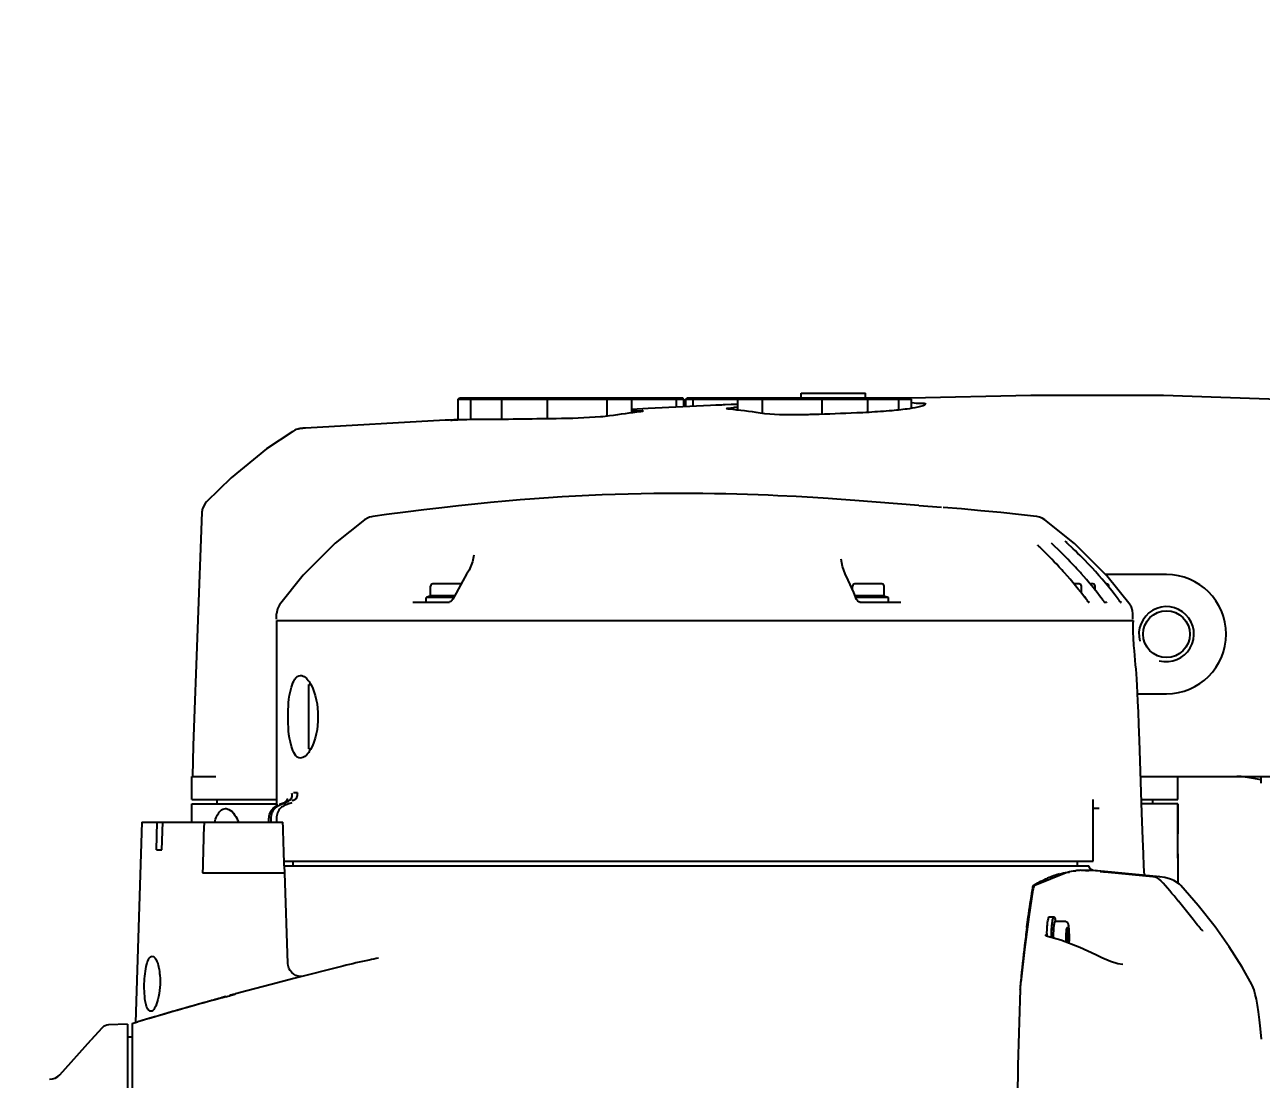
# Model space of a CAD drawing. Header units: millimetres. Extents: x 5828 to 6704, y 123 to 421.
# Drawn here: x 6612.11 to 6621.1, y 227.34 to 235 of the extents above; entities that cross this region are included whole.
import ezdxf

# ---------------------------------------------------------------- set-up
doc = ezdxf.new("R2010")
doc.units = ezdxf.units.MM
doc.linetypes.add('BANKLINE1', pattern=[5.5, 4, -1.5])
doc.layers.add('00_COMPONENTS', color=7, linetype='BANKLINE1')
doc.layers.add('外形图', color=7, linetype='Continuous')
doc.styles.add('微软雅黑', font='msyh.ttc', dxfattribs={"height": 2.1})
doc.dimstyles.new('尺寸标注_1_20比例', dxfattribs={"dimtxt": 2.1, "dimasz": 1.7, "dimexe": 0.5, "dimexo": 0.4, "dimgap": 0.5, "dimtad": 1, "dimdec": 1, "dimlfac": 20, "dimdsep": 46, "dimtxsty": '微软雅黑', "dimcen": 0.09, "dimadec": 0, "dimazin": 0, "dimtp": 0.01, "dimtm": 0.01, "dimtfac": 1, "dimtdec": 1, "dimtofl": 0, "dimtmove": 0, "dimatfit": 3, "dimfxl": 1, "dimtolj": 1, "dimarcsym": 0})

# ---------------------------------------------------------------- blocks, each defined once
blk = doc.blocks.new('*D1343')
at = {"layer": '00_COMPONENTS', "color": 0, "linetype": 'ByBlock', "lineweight": -2, "ltscale": 20}
for p, q in [((6653.3579, 230.9586), (6652.3016, 230.7777)), ((6587.1377, 225.4111), (6589.1561, 225.4111))]:
    blk.add_line(p, q, dxfattribs=at)
blk.add_arc((6620.9569, 225.4111), 32.3008, 12.73149, 176.98416, dxfattribs=at)
at = {"layer": '00_COMPONENTS', "color": 0}
for points in [[(6652.1856, 232.4744), (6652.7414, 232.5847), (6652.7944, 230.8621)], [(6588.4176, 227.1179), (6588.9841, 227.103), (6588.6561, 225.4111)]]:
    blk.add_solid(points, dxfattribs=at)
at = {"layer": 'Defpoints', "color": 0}
for p in [(6633.8487, 255.0277), (6653.7522, 231.0261), (6586.7377, 225.4111), (6620.9569, 225.4111)]:
    blk.add_point(p, dxfattribs=at)
at = {"layer": '00_COMPONENTS', "color": 0, "insert": (6618.0869, 259.1808), "char_height": 2.1, "attachment_point": 5, "rotation": 4.85782, "style": '微软雅黑'}
blk.add_mtext('\\A1;-170°', dxfattribs=at)

msp = doc.modelspace()

# ---------------------------------------------------------------- linework, layer by layer
at = {"layer": '外形图', "linetype": 'Continuous'}
for p, q in [((6617.7532, 232.3277), (6618.2199, 232.3277)), ((6617.7532, 232.2944), (6617.7532, 232.3277)), ((6618.2199, 232.2944), (6618.2199, 232.3277)), ((6619.4233, 232.3103), (6618.5488, 232.2917)), ((6615.2598, 232.2844), (6615.2698, 232.2944)), ((6615.2598, 232.1336), (6615.2598, 232.2844)), ((6615.2598, 232.2844), (6616.9003, 232.2844)), ((6615.2698, 232.2944), (6616.8903, 232.2944)), ((6615.353, 232.2844), (6615.363, 232.2944)), ((6615.353, 232.1352), (6615.353, 232.2844)), ((6615.5773, 232.2844), (6615.5873, 232.2944)), ((6615.5773, 232.1382), (6615.5773, 232.2844)), ((6615.9105, 232.2844), (6615.9205, 232.2944)), ((6615.9105, 232.1421), (6615.9105, 232.2844)), ((6616.3439, 232.2844), (6616.3339, 232.2944)), ((6616.3439, 232.1606), (6616.3439, 232.2844)), ((6616.5223, 232.2844), (6616.5123, 232.2944)), ((6616.5223, 232.1855), (6616.5223, 232.2844)), ((6616.8464, 232.2844), (6616.8364, 232.2944)), ((6616.8464, 232.2268), (6616.8464, 232.2844)), ((6616.9003, 232.2844), (6616.8903, 232.2944)), ((6616.9003, 232.2293), (6616.9003, 232.2844)), ((6616.9154, 232.2844), (6616.9254, 232.2944)), ((6616.9154, 232.2844), (6618.5559, 232.2844)), ((6616.9154, 232.2301), (6616.9154, 232.2844)), ((6616.9254, 232.2944), (6618.5459, 232.2944)), ((6616.9693, 232.2844), (6616.9793, 232.2944)), ((6616.9693, 232.2326), (6616.9693, 232.2844)), ((6617.1998, 232.2431), (6617.1869, 232.2426)), ((6617.2431, 232.245), (6617.1998, 232.2431)), ((6617.2935, 232.2471), (6617.2431, 232.245)), ((6617.2934, 232.2844), (6617.3034, 232.2944)), ((6617.2934, 232.205), (6617.2934, 232.2844)), ((6617.4718, 232.2844), (6617.4818, 232.2944)), ((6617.4718, 232.1817), (6617.4718, 232.2844)), ((6617.9051, 232.2844), (6617.8951, 232.2944)), ((6617.9051, 232.1749), (6617.9051, 232.2844)), ((6618.2384, 232.2844), (6618.2284, 232.2944)), ((6618.2384, 232.1887), (6618.2384, 232.2844)), ((6618.4626, 232.2844), (6618.4526, 232.2944)), ((6618.4626, 232.2061), (6618.4626, 232.2844)), ((6618.5559, 232.2844), (6618.5459, 232.2944)), ((6618.5559, 232.2185), (6618.5559, 232.2844)), ((6618.6566, 232.2484), (6618.6564, 232.2477)), ((6615.166, 232.1312), (6614.1505, 232.0741)), ((6616.6413, 232.2172), (6616.5223, 232.2106)), ((6614.1504, 232.0741), (6614.1432, 232.0737)), ((6614.1505, 232.0741), (6614.1504, 232.0741)), ((6617.7166, 231.5769), (6617.5836, 231.5835)), ((6617.8385, 231.5699), (6617.7166, 231.5769)), ((6617.9491, 231.5628), (6617.8385, 231.5699)), ((6618.0448, 231.556), (6617.9491, 231.5628)), ((6618.1432, 231.5486), (6618.0448, 231.556)), ((6618.6082, 231.5118), (6618.1432, 231.5486)), ((6618.6082, 231.5118), (6618.773, 231.4992)), ((6619.7393, 231.237), (6619.525, 231.4077)), ((6619.731, 231.1968), (6619.6864, 231.2394)), ((6619.9745, 231.0016), (6619.7393, 231.237)), ((6615.373, 231.1504), (6615.373, 231.1505)), ((6619.5288, 231.1679), (6619.4864, 231.2095)), ((6619.543, 231.1538), (6619.5288, 231.1679)), ((6619.5584, 231.1384), (6619.543, 231.1538)), ((6619.6276, 231.1846), (6619.5896, 231.2214)), ((6619.6418, 231.1707), (6619.6276, 231.1846)), ((6619.6571, 231.1556), (6619.6418, 231.1707)), ((6619.6735, 231.1392), (6619.6571, 231.1556)), ((6619.746, 231.1824), (6619.731, 231.1968)), ((6619.7623, 231.1665), (6619.746, 231.1824)), ((6619.7797, 231.1494), (6619.7623, 231.1665)), ((6619.7979, 231.1312), (6619.7797, 231.1494)), ((6618.0436, 231.1221), (6618.0436, 231.122)), ((6618.053, 231.0682), (6618.0436, 231.1221)), ((6618.0738, 231.0149), (6618.053, 231.0682)), ((6619.5748, 231.1217), (6619.5584, 231.1384)), ((6619.5921, 231.1038), (6619.5748, 231.1217)), ((6619.6101, 231.085), (6619.5921, 231.1038)), ((6619.6288, 231.0652), (6619.6101, 231.085)), ((6619.6908, 231.1218), (6619.6735, 231.1392)), ((6619.7088, 231.1033), (6619.6908, 231.1218)), ((6619.7274, 231.0838), (6619.7088, 231.1033)), ((6619.7676, 231.0408), (6619.7562, 231.0532)), ((6619.817, 231.1118), (6619.7979, 231.1312)), ((6615.2942, 230.9657), (6615.2445, 230.8762)), ((6615.3219, 231.0126), (6615.2942, 230.9657)), ((6615.339, 231.0429), (6615.3219, 231.0126)), ((6618.0946, 230.9707), (6618.0738, 231.0149)), ((6618.1347, 230.8804), (6618.0946, 230.9707)), ((6620.4078, 231.0111), (6619.9651, 231.0111)), ((6620.143, 230.7898), (6619.9745, 231.0016)), ((6615.0595, 230.8559), (6615.0595, 230.9261)), ((6615.2728, 230.9427), (6615.0762, 230.9427)), ((6615.2445, 230.8762), (6615.2211, 230.8313)), ((6618.1262, 230.8996), (6618.1262, 230.9261)), ((6618.1554, 230.8306), (6618.1347, 230.8804)), ((6618.3395, 230.9427), (6618.1428, 230.9427)), ((6618.3562, 230.8559), (6618.3562, 230.9261)), ((6619.7728, 230.9427), (6619.7366, 230.9427)), ((6619.7895, 230.877), (6619.7895, 230.9261)), ((6619.8728, 230.9427), (6619.8528, 230.9427)), ((6619.8895, 230.8978), (6619.8895, 230.9261)), ((6619.9728, 230.9427), (6619.9694, 230.9427)), ((6619.9895, 230.9186), (6619.9895, 230.9261)), ((6614.9315, 230.8111), (6615.1961, 230.8111)), ((6615.2279, 230.8444), (6615.0278, 230.8444)), ((6615.0278, 230.8111), (6615.0278, 230.8444)), ((6615.0595, 230.8559), (6615.0344, 230.8468)), ((6615.2339, 230.8559), (6615.0595, 230.8559)), ((6615.1998, 230.8117), (6615.1961, 230.8111)), ((6618.3562, 230.8559), (6618.1448, 230.8559)), ((6618.3878, 230.8444), (6618.1496, 230.8444)), ((6618.1589, 230.8243), (6618.1554, 230.8306)), ((6618.1798, 230.8111), (6618.4778, 230.8111)), ((6618.3562, 230.8559), (6618.3813, 230.8468)), ((6618.3878, 230.8111), (6618.3878, 230.8444)), ((6619.812, 230.8477), (6619.8146, 230.8468)), ((6619.8212, 230.8444), (6619.8146, 230.8444)), ((6619.8212, 230.8358), (6619.8212, 230.8444)), ((6619.8267, 230.8286), (6619.8235, 230.8328)), ((6619.8334, 230.8196), (6619.8267, 230.8286)), ((6619.8484, 230.8111), (6619.84, 230.8111)), ((6619.9458, 230.8248), (6619.9399, 230.8328)), ((6619.9516, 230.8172), (6619.9458, 230.8248)), ((6619.9552, 230.8111), (6619.9732, 230.8111)), ((6619.9586, 230.8084), (6619.9564, 230.8111)), ((6620.0632, 230.8239), (6620.0566, 230.8328)), ((6620.0693, 230.8159), (6620.0632, 230.8239)), ((6620.0818, 230.8111), (6620.0731, 230.8111)), ((6613.9409, 230.6877), (6613.9409, 230.7264)), ((6620.1642, 230.7258), (6620.1614, 230.7491)), ((6620.1646, 230.6944), (6620.1619, 230.6944)), ((6620.1646, 230.6944), (6620.1642, 230.7265)), ((6620.1646, 230.6877), (6620.1646, 230.6935)), ((6613.9412, 230.6777), (6620.1648, 230.6777)), ((6613.9412, 229.3337), (6613.9412, 230.6777)), ((6620.1648, 230.6777), (6620.165, 230.6637)), ((6620.1664, 230.6006), (6620.165, 230.6644)), ((6614.1745, 230.2111), (6614.1889, 230.2111)), ((6614.1745, 229.7444), (6614.1745, 230.2111)), ((6620.1981, 230.1444), (6620.4078, 230.1444)), ((6620.2295, 229.2797), (6620.2121, 229.808)), ((6614.1745, 229.7444), (6614.1888, 229.7444)), ((6613.3245, 229.5444), (6613.4987, 229.5444)), ((6613.3245, 229.3777), (6613.3245, 229.5444)), ((6620.2209, 229.5444), (6624.5607, 229.5444)), ((6620.4912, 229.3777), (6620.4912, 229.5444)), ((6621.0969, 229.4944), (6621.0969, 229.5444)), ((6613.3245, 229.3444), (6613.9412, 229.3444)), ((6613.3245, 229.2111), (6613.3245, 229.3444)), ((6613.3246, 229.3777), (6613.9412, 229.3777)), ((6613.5078, 229.3444), (6613.5078, 229.3777)), ((6613.9843, 229.3486), (6613.962, 229.3396)), ((6613.9964, 229.348), (6613.9622, 229.335)), ((6613.99, 229.3512), (6613.9843, 229.3486)), ((6614.0126, 229.3678), (6613.99, 229.3512)), ((6613.9964, 229.348), (6614.0037, 229.3512)), ((6614.0365, 229.348), (6614.0023, 229.335)), ((6614.0037, 229.3512), (6614.0107, 229.355)), ((6614.0438, 229.3512), (6614.0365, 229.348)), ((6614.0508, 229.355), (6614.0438, 229.3512)), ((6614.0644, 229.4277), (6614.0913, 229.4277)), ((6619.8745, 228.9277), (6619.8745, 229.3768)), ((6620.2263, 229.3777), (6620.4911, 229.3777)), ((6620.4912, 229.3444), (6620.2274, 229.3444)), ((6620.3078, 229.3444), (6620.3078, 229.3777)), ((6620.4911, 229.2994), (6620.4911, 229.3444)), ((6620.4912, 229.3444), (6620.4915, 229.1262)), ((6613.9521, 229.3356), (6613.9475, 229.3337)), ((6619.9199, 229.3111), (6619.8745, 229.3111)), ((6620.2363, 229.0882), (6620.2295, 229.2796)), ((6620.4912, 229.2503), (6620.4911, 229.2994)), ((6612.96, 229.2111), (6612.9162, 227.757)), ((6612.96, 229.2111), (6613.9864, 229.2111)), ((6613.0676, 229.0111), (6613.0726, 229.2111)), ((6613.1077, 229.0111), (6613.1127, 229.2111)), ((6613.885, 229.2111), (6613.885, 229.241)), ((6613.8995, 229.241), (6613.8995, 229.2111)), ((6613.9396, 229.241), (6613.9396, 229.2111)), ((6620.4924, 228.7697), (6620.4915, 229.1262)), ((6613.0676, 229.0111), (6613.1077, 229.0111)), ((6613.9952, 228.9277), (6619.8744, 228.9277)), ((6613.9962, 228.8951), (6613.9977, 228.8444)), ((6614.0578, 228.9277), (6614.0578, 228.8944)), ((6619.7578, 228.9277), (6619.7578, 228.8944)), ((6613.4022, 228.8444), (6613.9998, 228.8444)), ((6613.9962, 228.8944), (6619.8437, 228.8944)), ((6614.023, 228.1858), (6613.9998, 228.8444)), ((6619.6785, 228.8429), (6619.4522, 228.7522)), ((6619.7031, 228.8452), (6619.6785, 228.8429)), ((6619.7859, 228.8621), (6619.7896, 228.8623)), ((6619.7896, 228.8623), (6619.7987, 228.8626)), ((6619.7987, 228.8626), (6619.8049, 228.8628)), ((6619.8049, 228.8629), (6619.8197, 228.8631)), ((6619.8688, 228.8612), (6619.821, 228.8566)), ((6619.9076, 228.8585), (6619.8688, 228.8612)), ((6619.8758, 228.8623), (6619.8893, 228.8604)), ((6620.3608, 228.8152), (6619.906, 228.8586)), ((6619.9076, 228.8585), (6619.906, 228.8586)), ((6619.953, 228.8492), (6619.9441, 228.85)), ((6619.9666, 228.8479), (6619.9529, 228.8492)), ((6619.983, 228.8464), (6619.9666, 228.8479)), ((6619.967, 228.8518), (6619.9709, 228.8516)), ((6619.9709, 228.8516), (6619.9923, 228.8496)), ((6620.309, 228.816), (6619.983, 228.8464)), ((6619.9923, 228.8496), (6619.9973, 228.8492)), ((6619.9973, 228.8492), (6620.0033, 228.8486)), ((6620.3954, 228.8102), (6620.3607, 228.8153)), ((6620.4363, 228.7986), (6620.3954, 228.8102)), ((6619.437, 228.7203), (6619.4068, 228.5255)), ((6619.434, 228.7214), (6619.436, 228.7334)), ((6619.4384, 228.7272), (6619.437, 228.7203)), ((6619.4408, 228.7364), (6619.4384, 228.7272)), ((6619.4441, 228.7439), (6619.4408, 228.7364)), ((6619.4434, 228.7554), (6619.4488, 228.7585)), ((6619.4522, 228.7522), (6619.4521, 228.7521)), ((6620.4922, 228.7678), (6620.4922, 228.8028)), ((6620.5125, 228.7518), (6620.5033, 228.7612)), ((6620.5124, 228.7518), (6620.5114, 228.753)), ((6620.6018, 228.5038), (6620.4942, 228.6382)), ((6619.4068, 228.5255), (6619.3757, 228.2874)), ((6619.3932, 228.4458), (6619.3938, 228.4507)), ((6619.5572, 228.5244), (6619.5902, 228.5244)), ((6619.6042, 228.4927), (6619.5985, 228.5093)), ((6619.6017, 228.4927), (6619.6713, 228.4927)), ((6620.6242, 228.4761), (6620.6018, 228.5038)), ((6620.6342, 228.464), (6620.6242, 228.4761)), ((6619.5266, 228.3933), (6619.5262, 228.3943)), ((6619.5262, 228.3943), (6619.5262, 228.3943)), ((6619.6898, 228.4071), (6619.6802, 228.4071)), ((6619.3757, 228.2874), (6619.3498, 228.0506)), ((6619.6898, 228.3484), (6619.6802, 228.3484)), ((6619.9388, 228.2253), (6619.8934, 228.2476)), ((6620.0907, 228.177), (6620.0911, 228.177)), ((6614.4227, 228.1659), (6614.0658, 228.0754)), ((6619.3446, 227.9957), (6619.3447, 227.9983)), ((6621.0289, 228.0323), (6621.0288, 228.0324)), ((6613.4384, 227.908), (6613.4418, 227.909)), ((6613.546, 227.9379), (6613.5482, 227.9385)), ((6613.5482, 227.9385), (6613.5745, 227.9457)), ((6612.8578, 227.7434), (6612.7198, 227.7398)), ((6612.8578, 227.7434), (6612.8578, 223.0777)), ((6612.8912, 227.7494), (6612.9298, 227.7611)), ((6612.8912, 227.7494), (6612.8912, 223.0727)), ((6612.933, 227.7611), (6612.9298, 227.7611)), ((6612.672, 227.7177), (6612.5912, 227.6277)), ((6612.8578, 227.6517), (6612.8912, 227.6517)), ((6612.3656, 227.3776), (6612.5903, 227.6277)), ((6612.5903, 227.6277), (6612.5912, 227.6277))]:
    msp.add_line(p, q, dxfattribs=at)
for points in [[(6623.4834, 231.8762), (6622.7774, 232.0754), (6622.081, 232.2022), (6621.2909, 232.2799), (6620.3868, 232.312), (6619.4233, 232.3103)], [(6617.1998, 232.2431), (6617.0952, 232.2385), (6616.641, 232.2171)], [(6614.0581, 232.0495), (6613.8683, 231.9233), (6613.6106, 231.7129), (6613.4307, 231.5391)], [(6614.1432, 232.0737), (6614.1384, 232.0733), (6614.1338, 232.073), (6614.1293, 232.0726), (6614.125, 232.0722), (6614.1207, 232.0717), (6614.1164, 232.0712), (6614.112, 232.0706), (6614.1075, 232.0698), (6614.1026, 232.0689), (6614.0973, 232.0677), (6614.0913, 232.066), (6614.0839, 232.0633), (6614.0737, 232.0585), (6614.0581, 232.0495)], [(6617.5836, 231.5835), (6617.5129, 231.5866), (6617.4396, 231.5895), (6617.3637, 231.5922), (6617.2854, 231.5945), (6617.2048, 231.5965), (6617.122, 231.5981), (6617.0372, 231.5994), (6616.9506, 231.6001), (6616.8622, 231.6003), (6616.7724, 231.6), (6616.6813, 231.5991), (6616.5891, 231.5977), (6616.4959, 231.5956), (6616.4018, 231.5928), (6616.3067, 231.5894), (6616.2108, 231.5853), (6616.1138, 231.5805), (6616.0157, 231.5749), (6615.9162, 231.5686), (6615.8148, 231.5613), (6615.7109, 231.5531), (6615.6041, 231.5439), (6615.4941, 231.5337), (6615.3807, 231.5223), (6615.2634, 231.5099), (6615.1403, 231.496), (6615.0114, 231.4808), (6614.8774, 231.4641), (6614.7389, 231.4459), (6614.6412, 231.4325)], [(6613.4307, 231.539), (6613.4205, 231.5271), (6613.4023, 231.4907), (6613.3976, 231.4631)], [(6613.3976, 231.4631), (6613.3346, 229.7686), (6613.3289, 229.5444)], [(6614.6412, 231.4325), (6614.6312, 231.4307), (6614.6161, 231.4265), (6614.6006, 231.4203), (6614.585, 231.4116), (6614.5793, 231.4077)], [(6619.2051, 231.4603), (6619.0596, 231.4746), (6618.9191, 231.4873), (6618.7843, 231.4983)], [(6619.4635, 231.4317), (6619.3543, 231.4443), (6619.2051, 231.4603)], [(6619.5251, 231.4076), (6619.5044, 231.4198), (6619.4841, 231.4275), (6619.4665, 231.4313), (6619.4627, 231.4318)], [(6614.5793, 231.4077), (6614.367, 231.2389), (6614.1333, 231.0057), (6613.9613, 230.7899)], [(6619.5896, 231.2214), (6619.5823, 231.2285), (6619.5793, 231.2315), (6619.5768, 231.2341), (6619.5747, 231.2362), (6619.5731, 231.2379), (6619.5721, 231.239), (6619.572, 231.2391)], [(6619.6864, 231.2394), (6619.6827, 231.2429), (6619.6795, 231.246), (6619.6768, 231.2487), (6619.6746, 231.2509), (6619.6728, 231.2527), (6619.6717, 231.254), (6619.6716, 231.2541)], [(6615.373, 231.1505), (6615.3645, 231.1038), (6615.339, 231.0429)], [(6619.4864, 231.2095), (6619.483, 231.213), (6619.4799, 231.216), (6619.4773, 231.2186), (6619.4752, 231.2208), (6619.4736, 231.2226), (6619.4725, 231.2238), (6619.4724, 231.2239)], [(6619.6675, 231.023), (6619.6575, 231.0339), (6619.6478, 231.0445), (6619.6288, 231.0652)], [(6619.7562, 231.0532), (6619.7465, 231.0636), (6619.7274, 231.0838)], [(6619.8675, 231.0589), (6619.8567, 231.0705), (6619.8466, 231.0811), (6619.8366, 231.0916), (6619.817, 231.1118)], [(6613.9613, 230.7899), (6613.9469, 230.762), (6613.9409, 230.7264)], [(6615.2211, 230.8313), (6615.2153, 230.8228), (6615.2076, 230.8158), (6615.1998, 230.8117)], [(6618.1796, 230.8111), (6618.179, 230.8111), (6618.1723, 230.8129), (6618.1651, 230.8175), (6618.1589, 230.8243)], [(6619.842, 230.8086), (6619.8422, 230.8084), (6619.8419, 230.8087), (6619.8406, 230.8103), (6619.8387, 230.8127), (6619.8363, 230.8158), (6619.8334, 230.8196)], [(6619.9564, 230.8111), (6619.9561, 230.8114), (6619.954, 230.814), (6619.9516, 230.8172)], [(6619.9651, 230.8111), (6619.9682, 230.8106), (6619.971, 230.8091), (6619.9732, 230.8069)], [(6620.0737, 230.8103), (6620.0718, 230.8127), (6620.0693, 230.8159)], [(6620.075, 230.8086), (6620.0752, 230.8084), (6620.075, 230.8087), (6620.0737, 230.8103)], [(6620.1614, 230.7491), (6620.1526, 230.7739), (6620.1435, 230.7891)], [(6620.1693, 230.5329), (6620.1688, 230.5418), (6620.1664, 230.6006)], [(6620.1751, 230.4564), (6620.1734, 230.4764), (6620.1718, 230.4956), (6620.1705, 230.5141), (6620.1693, 230.532)], [(6620.2121, 229.808), (6620.208, 229.9215), (6620.2043, 230.0134), (6620.2009, 230.089), (6620.1977, 230.1518), (6620.1948, 230.2046), (6620.1919, 230.2497), (6620.1892, 230.2889), (6620.1866, 230.3237), (6620.184, 230.3555), (6620.1751, 230.4564)], [(6614.0202, 229.378), (6614.0205, 229.3787), (6614.0126, 229.3678)], [(6620.248, 228.826), (6620.2446, 228.8916), (6620.2405, 228.9837), (6620.2363, 229.0882)], [(6619.8732, 228.8629), (6619.8657, 228.866), (6619.8521, 228.8776), (6619.8437, 228.8944)], [(6619.9441, 228.85), (6619.9344, 228.851), (6619.9309, 228.8514), (6619.9283, 228.8517), (6619.9268, 228.8519), (6619.9264, 228.8519)], [(6619.4521, 228.7521), (6619.4502, 228.7509), (6619.4441, 228.7439)], [(6620.5033, 228.7612), (6620.4621, 228.7879), (6620.4363, 228.7986)], [(6621.0289, 228.0323), (6620.9583, 228.1583), (6620.864, 228.3062), (6620.7614, 228.4507), (6620.6381, 228.6076), (6620.5114, 228.753)], [(6620.6583, 228.4359), (6620.6513, 228.4438), (6620.6433, 228.4532), (6620.6342, 228.464)], [(6619.5439, 228.3822), (6619.5384, 228.3841), (6619.5305, 228.3888), (6619.5266, 228.3933)], [(6619.8934, 228.2476), (6619.7775, 228.3022), (6619.6409, 228.3539), (6619.5439, 228.3822)], [(6620.6733, 228.421), (6620.6719, 228.422), (6620.6687, 228.4249), (6620.6641, 228.4296), (6620.6583, 228.4359)], [(6614.1222, 228.0897), (6614.1129, 228.09), (6614.0975, 228.0927), (6614.0814, 228.0984), (6614.066, 228.1072), (6614.0519, 228.119), (6614.0399, 228.1338), (6614.0305, 228.1513), (6614.0246, 228.1711), (6614.023, 228.1858)], [(6620.0911, 228.177), (6620.0536, 228.1823), (6620.001, 228.1987), (6619.9388, 228.2253)], [(6614.0658, 228.0754), (6613.8999, 228.0326), (6613.7249, 227.9864), (6613.6411, 227.9638)], [(6621.098, 227.6355), (6621.0905, 227.7105), (6621.0831, 227.7766), (6621.0757, 227.834), (6621.0685, 227.8834), (6621.0612, 227.9253), (6621.0537, 227.961), (6621.0449, 227.993), (6621.0317, 228.0268), (6621.0288, 228.0325)]]:
    msp.add_lwpolyline(points, dxfattribs=at)
msp.add_circle((6620.4078, 230.5777), 0.17, dxfattribs=at)
for centre, radius, start, end in [((6618.2537, 207.8837), 24.3822, 92.5077, 92.63587), ((6617.3925, 230.3324), 1.8952, 93.03534, 93.90635), ((6614.6415, 243.5182), 11.3996, 272.82532, 273.10379), ((6616.5658, 229.8584), 2.3426, 90.46255, 91.04162), ((6617.913, 229.233), 2.6747, 36.73534, 43.05338), ((6617.6817, 229.2343), 2.6725, 36.73422, 42.01047), ((6617.7917, 229.2288), 2.6809, 41.8952, 42.52247), ((6617.7984, 229.2346), 2.6721, 36.73306, 41.89754), ((6620.4078, 230.5777), 0.4333, 270, 90), ((6615.0762, 230.9261), 0.0167, 90, 180), ((6615.2728, 230.9261), 0.0167, 63.08156, 90), ((6618.1428, 230.9261), 0.0167, 90, 180), ((6618.3395, 230.9261), 0.0167, 0, 90), ((6619.7728, 230.9261), 0.0167, 0, 90), ((6619.8728, 230.9261), 0.0167, 0, 90), ((6619.9728, 230.9261), 0.0167, 0, 90), ((6615.0378, 230.8374), 0.01, 110, 135.55634), ((6618.3778, 230.8374), 0.01, 44.44366, 70), ((6619.8112, 230.8374), 0.01, 44.44366, 70), ((6620.4078, 230.5777), 0.2, 255, 195), ((6754.7307, 224.876), 141.3842, 178.24293, 178.391586), ((6613.9885, 229.2408), 0.1034, 175.61981, 179.86843), ((6614.0026, 229.241), 0.1032, 175.71035, 179.99066), ((6469.1111, 224.543), 144.9505, 1.720549, 1.845506), ((6619.8535, 228.0658), 0.8014, 106.17442, 112.7511), ((6619.8212, 228.1795), 0.6835, 92.96338, 96.12267), ((6619.8442, 228.3502), 0.5122, 83.13965, 84.93837), ((6620.3381, 228.7253), 0.0913, 70.69563, 84.60373), ((6617.5648, 226.2732), 3.7648, 38.91721, 41.87411), ((6630.2445, 227.0117), 10.9457, 172.47097, 173.14649), ((6620.704, 228.3779), 1.165, 178.75555, 179.70615), ((6620.7546, 228.3777), 1.1825, 180.00004, 180.18139), ((6620.7324, 228.3777), 1.1599, 180.00004, 180.18999), ((6620.5146, 228.3777), 0.9271, 180.00001, 180.51082), ((6632.7184, 226.7202), 13.4367, 173.17146, 174.28585), ((6620.4009, 227.9637), 1.0568, 176.41837, 178.12243), ((6620.1596, 227.9788), 0.815, 174.90945, 176.41921), ((6620.0078, 227.992), 0.6627, 174.28235, 174.88141), ((6620.4748, 202.7541), 26.1195, 105.6282, 106.78344), ((6620.2668, 203.3099), 25.5273, 105.19849, 106.6959), ((6617.3313, 214.0831), 14.3626, 105.28081, 105.71227), ((6616.8018, 216.0396), 12.3357, 105.16773, 105.29322), ((6612.942, 230.2796), 2.4194, 285.15397, 286.32679), ((6616.2374, 218.3369), 9.9709, 105.20127, 105.33609), ((6697.8448, 225.4178), 78.5425, 178.119058, 179.956131), ((6612.7216, 227.6732), 0.0666, 91.50585, 138.07274), ((6612.2912, 227.4444), 0.1, 270, 318.06596)]:
    msp.add_arc(centre, radius, start, end, dxfattribs=at)
for points, knots in [([(6617.2104, 232.2158), (6617.2104, 232.2205), (6617.2384, 232.2176), (6617.2502, 232.2223), (6617.2634, 232.2232)], [0, 0, 0, 0, 0.262633, 1, 1, 1, 1]), ([(6618.6564, 232.2477), (6618.6486, 232.2373), (6618.6042, 232.2279), (6618.5264, 232.2116), (6618.3992, 232.1993), (6618.3021, 232.1924), (6618.2465, 232.1891)], [0, 0, 0, 0, 0.093686, 0.293837, 0.598364, 1, 1, 1, 1]), ([(6618.5559, 232.2601), (6618.5806, 232.2591), (6618.6031, 232.2507), (6618.6565, 232.2574), (6618.6566, 232.2483)], [0, 0, 0, 0, 0.731603, 1, 1, 1, 1]), ([(6615.9713, 232.1428), (6615.7866, 232.1407), (6615.5183, 232.1355), (6615.2497, 232.1359), (6615.166, 232.1312)], [0, 0, 0, 0, 0.687981, 1, 1, 1, 1]), ([(6616.3612, 232.1626), (6616.3395, 232.1593), (6616.2096, 232.1487), (6616.0794, 232.1441), (6615.9713, 232.1428)], [0, 0, 0, 0, 0.168896, 1, 1, 1, 1]), ([(6616.5469, 232.201), (6616.5614, 232.2011), (6616.5739, 232.1964), (6616.6052, 232.2032), (6616.6052, 232.1982)], [0, 0, 0, 0, 0.740662, 1, 1, 1, 1]), ([(6616.6052, 232.1982), (6616.6052, 232.1964), (6616.5952, 232.1963), (6616.5907, 232.1945), (6616.5858, 232.1939)], [0, 0, 0, 0, 0.264156, 1, 1, 1, 1]), ([(6617.2298, 232.2118), (6617.225, 232.2123), (6617.2203, 232.2136), (6617.2104, 232.2141), (6617.2104, 232.2158)], [0, 0, 0, 0, 0.73269, 1, 1, 1, 1]), ([(6617.8444, 232.1729), (6617.8081, 232.1719), (6617.6781, 232.1717), (6617.5471, 232.1695), (6617.4544, 232.1835)], [0, 0, 0, 0, 0.279395, 1, 1, 1, 1]), ([(6618.2465, 232.1891), (6618.2165, 232.1874), (6618.0825, 232.1806), (6617.9484, 232.176), (6617.8444, 232.1729)], [0, 0, 0, 0, 0.224232, 1, 1, 1, 1]), ([(6614.1148, 229.6777), (6614.0788, 229.6777), (6614.0239, 229.8111), (6614.0256, 229.9777), (6614.0239, 230.1444), (6614.0788, 230.2777), (6614.1148, 230.2777)], [0, 0, 0, 0, 0.16638, 0.500006, 0.833629, 1, 1, 1, 1]), ([(6614.1148, 230.2777), (6614.1209, 230.2777), (6614.1532, 230.2692), (6614.1737, 230.2392), (6614.1867, 230.2164)], [0, 0, 0, 0, 0.188524, 1, 1, 1, 1]), ([(6614.1867, 230.2164), (6614.2271, 230.1454), (6614.2552, 229.9776), (6614.2271, 229.8097), (6614.1866, 229.7388)], [0, 0, 0, 0, 0.500119, 1, 1, 1, 1]), ([(6614.1866, 229.7388), (6614.1814, 229.7297), (6614.1646, 229.7036), (6614.1363, 229.6777), (6614.1148, 229.6777)], [0, 0, 0, 0, 0.328571, 1, 1, 1, 1]), ([(6621.096, 229.5197), (6621.078, 229.5232), (6621.0194, 229.534), (6620.9601, 229.5444), (6620.9186, 229.5444)], [0, 0, 0, 0, 0.306213, 1, 1, 1, 1]), ([(6614.0107, 229.355), (6614.0151, 229.3576), (6614.024, 229.363), (6614.0324, 229.3691), (6614.0364, 229.3725)], [0, 0, 0, 0, 0.48845, 1, 1, 1, 1]), ([(6614.0364, 229.3725), (6614.0407, 229.3762), (6614.0484, 229.384), (6614.0532, 229.3943), (6614.0541, 229.3995)], [0, 0, 0, 0, 0.513376, 1, 1, 1, 1]), ([(6614.0541, 229.3995), (6614.0547, 229.403), (6614.0548, 229.4106), (6614.0525, 229.4178), (6614.0509, 229.4215)], [0, 0, 0, 0, 0.465079, 1, 1, 1, 1]), ([(6614.0717, 229.3731), (6614.0689, 229.3715), (6614.0622, 229.3688), (6614.055, 229.368), (6614.0511, 229.3679)], [0, 0, 0, 0, 0.452954, 1, 1, 1, 1]), ([(6614.0878, 229.3982), (6614.0866, 229.3932), (6614.0834, 229.3834), (6614.076, 229.3757), (6614.0717, 229.3731)], [0, 0, 0, 0, 0.506569, 1, 1, 1, 1]), ([(6614.0913, 229.4277), (6614.0909, 229.4228), (6614.0902, 229.4129), (6614.0889, 229.403), (6614.0878, 229.3982)], [0, 0, 0, 0, 0.502438, 1, 1, 1, 1]), ([(6613.4907, 229.2136), (6613.4948, 229.2279), (6613.5073, 229.2666), (6613.5407, 229.3111), (6613.5686, 229.3111)], [0, 0, 0, 0, 0.348144, 1, 1, 1, 1]), ([(6613.5686, 229.3111), (6613.5771, 229.3111), (6613.6236, 229.2964), (6613.6483, 229.2489), (6613.6634, 229.2137)], [0, 0, 0, 0, 0.180748, 1, 1, 1, 1]), ([(6613.8854, 229.2487), (6613.8859, 229.2547), (6613.8878, 229.2667), (6613.8919, 229.2781), (6613.8945, 229.2835)], [0, 0, 0, 0, 0.499699, 1, 1, 1, 1]), ([(6613.8945, 229.2835), (6613.8971, 229.2891), (6613.9035, 229.2999), (6613.9118, 229.3092), (6613.9163, 229.3135)], [0, 0, 0, 0, 0.499957, 1, 1, 1, 1]), ([(6613.9073, 229.2806), (6613.9052, 229.2756), (6613.9019, 229.2651), (6613.9002, 229.2542), (6613.8998, 229.2487)], [0, 0, 0, 0, 0.499624, 1, 1, 1, 1]), ([(6613.9163, 229.3135), (6613.9208, 229.3178), (6613.9307, 229.3256), (6613.9418, 229.3314), (6613.9475, 229.3337)], [0, 0, 0, 0, 0.503681, 1, 1, 1, 1]), ([(6619.3938, 228.4507), (6619.3969, 228.4743), (6619.4093, 228.5647), (6619.4229, 228.6549), (6619.434, 228.7214)], [0, 0, 0, 0, 0.261726, 1, 1, 1, 1]), ([(6619.4407, 228.7517), (6619.4411, 228.7526), (6619.4418, 228.7539), (6619.4429, 228.7551), (6619.4434, 228.7554)], [0, 0, 0, 0, 0.589172, 1, 1, 1, 1]), ([(6619.5393, 228.4032), (6619.5394, 228.4074), (6619.5398, 228.4233), (6619.5406, 228.4393), (6619.5415, 228.4511)], [0, 0, 0, 0, 0.260825, 1, 1, 1, 1]), ([(6619.5415, 228.4511), (6619.5416, 228.4529), (6619.5421, 228.4599), (6619.5427, 228.4668), (6619.5433, 228.472)], [0, 0, 0, 0, 0.260975, 1, 1, 1, 1]), ([(6619.5433, 228.472), (6619.544, 228.4794), (6619.5455, 228.4922), (6619.5489, 228.509), (6619.5517, 228.5189), (6619.5554, 228.5244), (6619.5572, 228.5244)], [0, 0, 0, 0, 0.402354, 0.707862, 0.905268, 1, 1, 1, 1]), ([(6619.5721, 228.3777), (6619.5721, 228.3964), (6619.5729, 228.431), (6619.576, 228.4718), (6619.5796, 228.4982), (6619.5828, 228.5118), (6619.5853, 228.5201), (6619.5887, 228.5244), (6619.5902, 228.5244)], [0, 0, 0, 0, 0.374841, 0.693606, 0.816758, 0.909636, 0.969808, 1, 1, 1, 1]), ([(6619.5725, 228.3777), (6619.5725, 228.3878), (6619.5727, 228.4075), (6619.5738, 228.4359), (6619.5757, 228.4618), (6619.5781, 228.4839), (6619.5806, 228.4995), (6619.583, 228.5094), (6619.5847, 228.5147), (6619.5865, 228.5185), (6619.5882, 228.521), (6619.5906, 228.5219), (6619.5919, 228.521), (6619.5924, 228.5205)], [0, 0, 0, 0, 0.202165, 0.395432, 0.571369, 0.722328, 0.841928, 0.888465, 0.925646, 0.953442, 0.972492, 0.985594, 1, 1, 1, 1]), ([(6619.5875, 228.3777), (6619.5875, 228.3922), (6619.5881, 228.4192), (6619.5904, 228.4509), (6619.5933, 228.4715), (6619.5956, 228.4824), (6619.5977, 228.489), (6619.6002, 228.4925), (6619.6014, 228.4927)], [0, 0, 0, 0, 0.371726, 0.688995, 0.812396, 0.906292, 0.96818, 1, 1, 1, 1]), ([(6619.5902, 228.5244), (6619.5906, 228.5244), (6619.5922, 228.524), (6619.5932, 228.5225), (6619.5939, 228.5214)], [0, 0, 0, 0, 0.193223, 1, 1, 1, 1]), ([(6619.5924, 228.5205), (6619.593, 228.5199), (6619.5949, 228.5177), (6619.5963, 228.515), (6619.5971, 228.513)], [0, 0, 0, 0, 0.264205, 1, 1, 1, 1]), ([(6619.5939, 228.5214), (6619.5942, 228.5209), (6619.5955, 228.5184), (6619.5965, 228.5156), (6619.5971, 228.5134)], [0, 0, 0, 0, 0.20171, 1, 1, 1, 1]), ([(6619.6713, 228.4927), (6619.6741, 228.4927), (6619.6795, 228.4914), (6619.6867, 228.4857), (6619.6912, 228.4767), (6619.694, 228.4653), (6619.6962, 228.452), (6619.6979, 228.4362), (6619.6996, 228.4111), (6619.7001, 228.3914), (6619.7001, 228.3777)], [0, 0, 0, 0, 0.067223, 0.125972, 0.213062, 0.299204, 0.404629, 0.531503, 0.676703, 1, 1, 1, 1]), ([(6619.6855, 228.4434), (6619.6859, 228.4444), (6619.6865, 228.4462), (6619.6886, 228.4461), (6619.6895, 228.4448), (6619.6904, 228.4429), (6619.6913, 228.4401), (6619.6922, 228.4365), (6619.6933, 228.4303), (6619.6945, 228.4208), (6619.6955, 228.4077), (6619.6961, 228.3931), (6619.6963, 228.383), (6619.6963, 228.3777)], [0, 0, 0, 0, 0.044133, 0.057453, 0.07614, 0.104701, 0.144109, 0.194308, 0.254868, 0.404107, 0.584473, 0.786621, 1, 1, 1, 1]), ([(6619.6794, 228.3777), (6619.6794, 228.389), (6619.68, 228.4086), (6619.6818, 228.4283), (6619.6835, 228.4365)], [0, 0, 0, 0, 0.573424, 1, 1, 1, 1]), ([(6619.6809, 228.3387), (6619.6806, 228.3417), (6619.6797, 228.3547), (6619.6794, 228.3677), (6619.6794, 228.3777)], [0, 0, 0, 0, 0.229531, 1, 1, 1, 1]), ([(6619.6835, 228.4364), (6619.6824, 228.4317), (6619.6819, 228.421), (6619.6868, 228.4116), (6619.6898, 228.4071)], [0, 0, 0, 0, 0.47685, 1, 1, 1, 1]), ([(6619.6835, 228.4365), (6619.6836, 228.4372), (6619.6842, 228.4395), (6619.6848, 228.4419), (6619.6855, 228.4434)], [0, 0, 0, 0, 0.300034, 1, 1, 1, 1]), ([(6619.6963, 228.3777), (6619.6963, 228.3737), (6619.6961, 228.359), (6619.6954, 228.3442), (6619.6943, 228.3335)], [0, 0, 0, 0, 0.270102, 1, 1, 1, 1]), ([(6619.7001, 228.3777), (6619.7001, 228.3738), (6619.7, 228.3585), (6619.6995, 228.3433), (6619.6987, 228.332)], [0, 0, 0, 0, 0.258353, 1, 1, 1, 1]), ([(6619.6898, 228.3484), (6619.6892, 228.3475), (6619.687, 228.344), (6619.6852, 228.3403), (6619.6842, 228.3375)], [0, 0, 0, 0, 0.259828, 1, 1, 1, 1]), ([(6613.0253, 227.8381), (6613.0169, 227.8381), (6612.9977, 227.8585), (6612.9816, 227.9266), (6612.9751, 228.0388), (6612.9876, 228.1508), (6613.0078, 228.2181), (6613.0276, 228.2381), (6613.0362, 228.2381)], [0, 0, 0, 0, 0.058397, 0.164448, 0.498874, 0.833092, 0.940186, 1, 1, 1, 1]), ([(6613.0362, 228.2381), (6613.0476, 228.2381), (6613.0725, 228.2061), (6613.0795, 228.1758), (6613.084, 228.1545)], [0, 0, 0, 0, 0.344494, 1, 1, 1, 1]), ([(6614.6814, 228.2244), (6614.6585, 228.2197), (6614.572, 228.2017), (6614.4859, 228.1822), (6614.423, 228.166)], [0, 0, 0, 0, 0.265105, 1, 1, 1, 1]), ([(6613.084, 228.1545), (6613.0878, 228.1364), (6613.098, 228.0594), (6613.0928, 227.9799), (6613.0779, 227.9227)], [0, 0, 0, 0, 0.238081, 1, 1, 1, 1]), ([(6613.0779, 227.9227), (6613.0722, 227.901), (6613.0631, 227.8704), (6613.0371, 227.8381), (6613.0253, 227.8381)], [0, 0, 0, 0, 0.653167, 1, 1, 1, 1]), ([(6613.6412, 227.9637), (6613.6411, 227.9619), (6613.631, 227.9626), (6613.6268, 227.9592), (6613.6222, 227.9578)], [0, 0, 0, 0, 0.264561, 1, 1, 1, 1]), ([(6613.6229, 227.9589), (6613.6274, 227.9601), (6613.6324, 227.9594), (6613.6403, 227.9651), (6613.6412, 227.9637)], [0, 0, 0, 0, 0.737042, 1, 1, 1, 1])]:
    msp.add_open_spline(points, degree=3, knots=knots, dxfattribs=at)
for points in [[(6616.5858, 232.1939), (6616.5108, 232.1843), (6616.436, 232.1736), (6616.3612, 232.1626)], [(6617.4544, 232.1835), (6617.3798, 232.1948), (6617.305, 232.2045), (6617.2298, 232.2118)], [(6613.9294, 229.3138), (6613.9199, 229.3044), (6613.9123, 229.2929), (6613.9073, 229.2806)], [(6613.9622, 229.335), (6613.9501, 229.3304), (6613.9387, 229.3229), (6613.9294, 229.3138)], [(6613.9474, 229.2806), (6613.9423, 229.2682), (6613.9396, 229.2545), (6613.9396, 229.241)], [(6613.9695, 229.3138), (6613.96, 229.3044), (6613.9524, 229.2929), (6613.9474, 229.2806)], [(6614.0023, 229.335), (6613.9901, 229.3304), (6613.9788, 229.3229), (6613.9695, 229.3138)], [(6620.4922, 228.8028), (6620.4918, 228.952), (6620.4915, 229.1011), (6620.4912, 229.2503)], [(6619.6303, 228.8354), (6619.6688, 228.8466), (6619.7084, 228.8548), (6619.7483, 228.8591)], [(6619.8204, 228.8631), (6619.8317, 228.8632), (6619.8429, 228.8648), (6619.8541, 228.8645)], [(6619.8541, 228.8645), (6619.8614, 228.8642), (6619.8686, 228.8633), (6619.8758, 228.8622)], [(6620.3682, 228.7862), (6620.3534, 228.8026), (6620.331, 228.814), (6620.309, 228.816)], [(6619.436, 228.7334), (6619.437, 228.7397), (6619.4381, 228.746), (6619.4407, 228.7517)], [(6619.4488, 228.7585), (6619.4795, 228.7756), (6619.5112, 228.7912), (6619.5436, 228.8048)], [(6619.5971, 228.513), (6619.5977, 228.5118), (6619.5981, 228.5106), (6619.5985, 228.5093)], [(6619.6898, 228.4071), (6619.6877, 228.3975), (6619.6863, 228.3876), (6619.6863, 228.3777)], [(6619.6863, 228.3777), (6619.6863, 228.3679), (6619.6877, 228.358), (6619.6898, 228.3484)]]:
    msp.add_open_spline(points, degree=3, dxfattribs=at)

# ---------------------------------------------------------------- dimensions: what is measured, and where the dimension line sits
at = {"layer": '00_COMPONENTS', "linetype": 'ByBlock', "ltscale": 20}
dim = msp.add_angular_dim_3p(base=(6633.8487, 255.0277), center=(6620.9569, 225.4111), p1=(6586.7377, 225.4111), p2=(6653.7522, 231.0261), text='\\A1;-170°', dimstyle='尺寸标注_1_20比例', dxfattribs=at)
dim.commit()
dim.dimension.update_dxf_attribs({"geometry": '*D1343', "text_midpoint": (6618.0869, 259.1808)})

doc.saveas('drawing.dxf')
